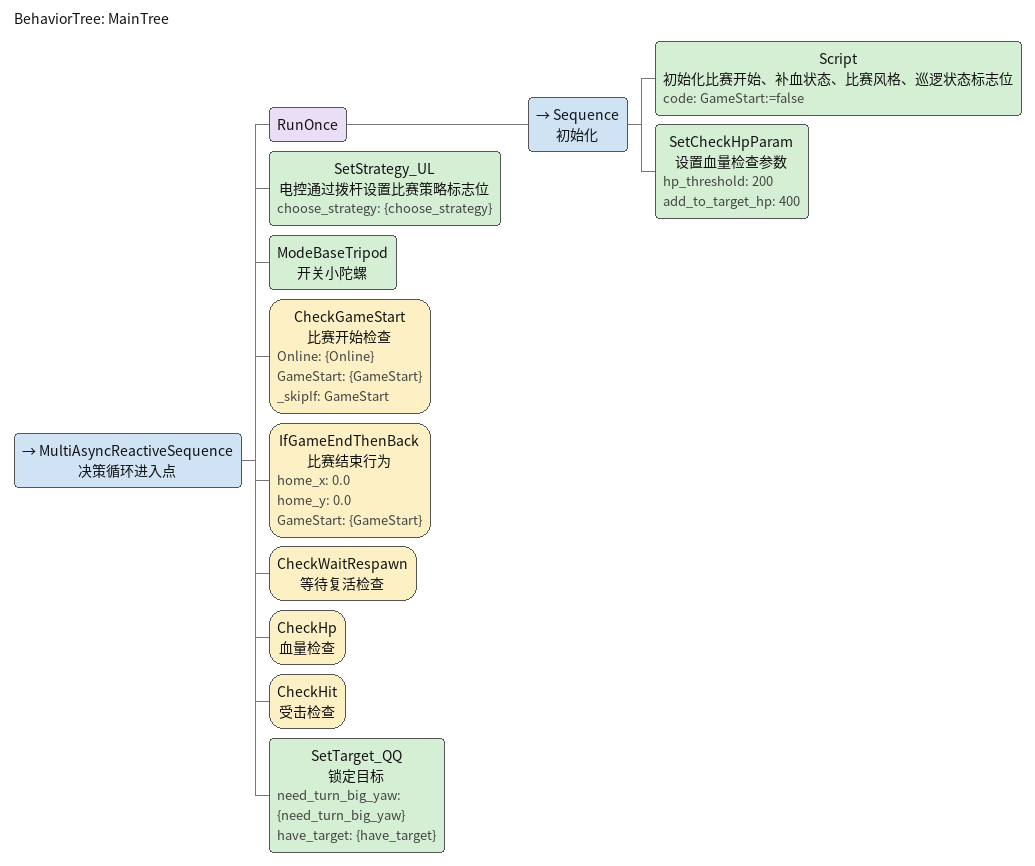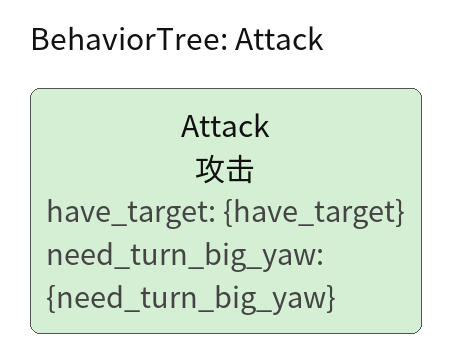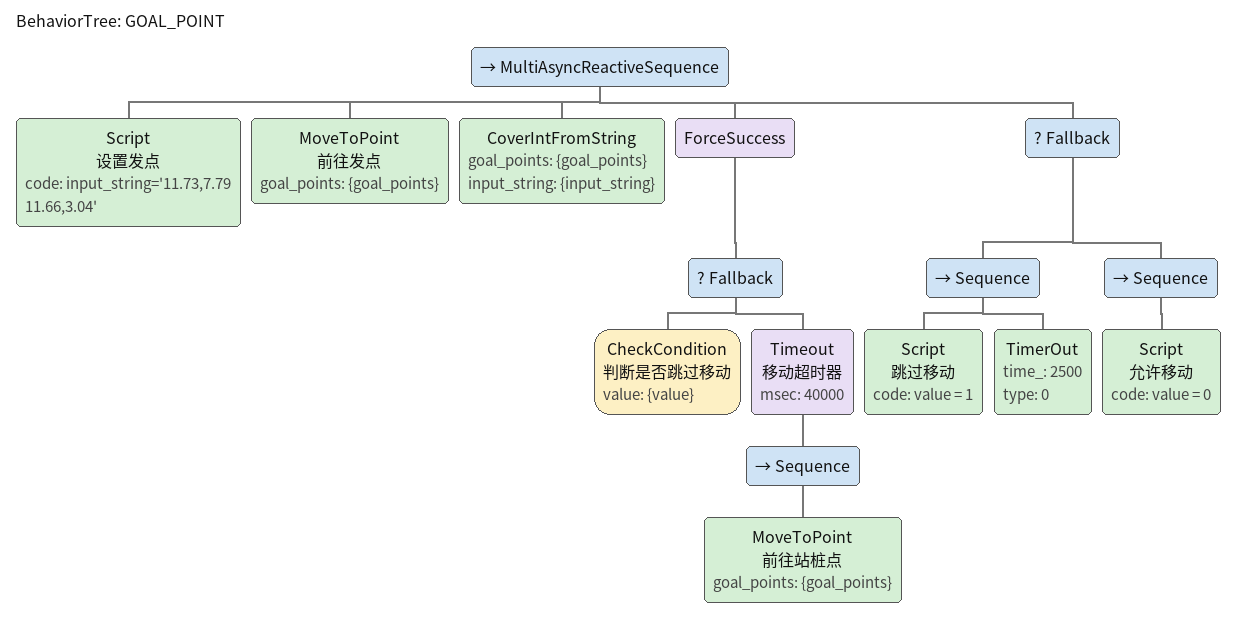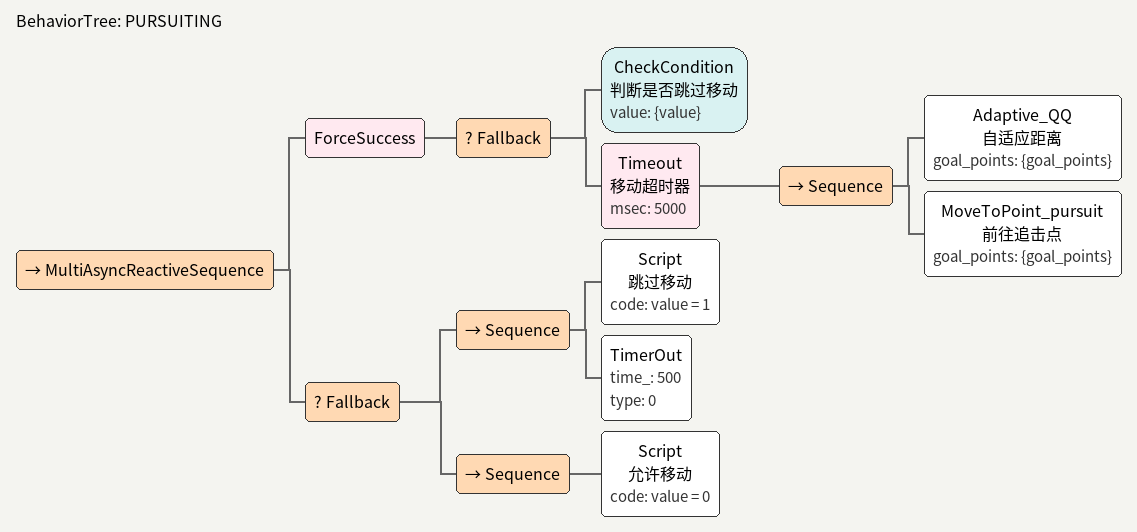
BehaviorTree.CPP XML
<?xml version="1.0" encoding="UTF-8"?>
<root BTCPP_format="4" >
<!--主树-->
    <BehaviorTree ID="MainTree">
        <MultiAsyncReactiveSequence name="决策循环进入点">
            <RunOnce>
                <Sequence name="初始化">
                    <Script name="初始化比赛开始、补血状态、比赛风格、巡逻状态标志位"
                                    code="GameStart:=false"/>
                    <SetCheckHpParam    name="设置血量检查参数"
                                        hp_threshold="200"
                                        add_to_target_hp="400"/>
                </Sequence>
            </RunOnce>

            <SetStrategy_UL name="电控通过拨杆设置比赛策略标志位"
                                  choose_strategy="{choose_strategy}"/>
            <ModeBaseTripod     name="开关小陀螺"/>

            <CheckGameStart name="比赛开始检查"
                            Online="{Online}"
                            GameStart="{GameStart}"
                            _skipIf="GameStart"/>
            <IfGameEndThenBack name="比赛结束行为"
                            home_x="0.0"
                            home_y="0.0"
                            GameStart="{GameStart}" />

            <CheckWaitRespawn name="等待复活检查"/>
            <CheckHp    name="血量检查"/>
            <CheckHit name="受击检查"/>
            <SetTarget_QQ  name="锁定目标"
                        need_turn_big_yaw="{need_turn_big_yaw}"
                        have_target="{have_target}"/>

        </MultiAsyncReactiveSequence>
    </BehaviorTree>

    <!-- 攻击测试 -->
    <BehaviorTree ID="Attack" name="攻击">
            <Attack name="攻击"
                    have_target="{have_target}"
                    need_turn_big_yaw="{need_turn_big_yaw}"/>
    </BehaviorTree>

    <!-- 发点测试 -->
    <BehaviorTree ID="GOAL_POINT" name="发点">
        <MultiAsyncReactiveSequence >
            <Script name="设置发点"
                code="input_string='11.73,7.79
                                    11.66,3.04'"/>
            <MoveToPoint name="前往发点"
                        goal_points="{goal_points}"/>
            <CoverIntFromString goal_points="{goal_points}"
                                input_string="{input_string}"/>
            <ForceSuccess>
                <Fallback>
                    <CheckCondition name="判断是否跳过移动"
                                    value="{value}"/>
                    <Timeout name="移动超时器" msec="40000" >
                        <Sequence>
                            <MoveToPoint name="前往站桩点"
                                        goal_points="{goal_points}"/>
                        </Sequence>
                    </Timeout>
                </Fallback>
            </ForceSuccess>

            <Fallback>
                <Sequence>
                    <Script name="跳过移动" code="value = 1"/>
                    <TimerOut time_="2500"
                              type="0"/>
                </Sequence>

                <Sequence>
                    <Script name="允许移动" code="value = 0"/>
                </Sequence>
            </Fallback>
        </MultiAsyncReactiveSequence>

    </BehaviorTree>

    <!-- 追击测试 -->
    <BehaviorTree ID="PURSUITING" name="追击">
        <MultiAsyncReactiveSequence >
            <ForceSuccess>
                <Fallback>
                    <CheckCondition name="判断是否跳过移动"
                                    value="{value}"/>
                    <Timeout name="移动超时器" msec="5000">
                        <Sequence>
                            <Adaptive_QQ name="自适应距离"
                                      goal_points="{goal_points}"/>
                            <MoveToPoint_pursuit name="前往追击点"
                                                 goal_points="{goal_points}"/>
                        </Sequence>
                    </Timeout>
                </Fallback>
            </ForceSuccess>

            <Fallback>
                <Sequence>
                    <Script name="跳过移动" code="value = 1"/>
                    <TimerOut time_="500"
                              type="0"/>
                </Sequence>

                <Sequence>
                    <Script name="允许移动" code="value = 0"/>
                </Sequence>
            </Fallback>
        </MultiAsyncReactiveSequence>
    </BehaviorTree>
</root>
